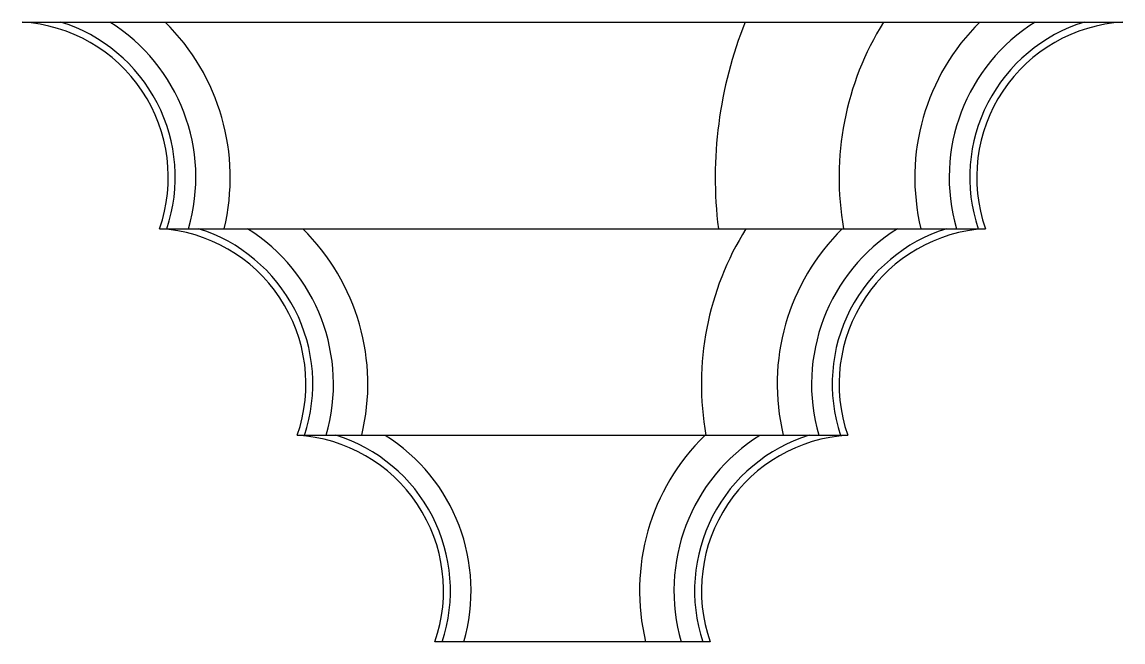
# Model space of a CAD drawing. Extents: x 98 to 394, y 1544 to 1710.
import ezdxf

# ---------------------------------------------------------------- set-up
doc = ezdxf.new("R2010")
doc.units = 0
doc.header["$MEASUREMENT"] = 0
for name, color, linetype in [('3', 3, 'CONTINUOUS'), ('4', 4, 'CONTINUOUS'), ('7', 7, 'CONTINUOUS')]:
    doc.layers.add(name, color=color, linetype=linetype)

msp = doc.modelspace()

# ---------------------------------------------------------------- linework, layer by layer
at = {"layer": '3'}
for centre, radius, start, end in [((95.57, 1668.67), 43.61, 341.6171, 72.9297), ((95.57, 1668.67), 49.15, 343.752, 58.008), ((95.57, 1668.67), 58.39, 346.3777, 45.5544), ((396.19, 1668.67), 111.98, 158.1449, 187.0542), ((396.19, 1668.67), 78.72, 148.0242, 190.0613), ((396.19, 1668.67), 58.39, 134.4456, 193.6223), ((396.19, 1668.67), 49.15, 121.992, 196.248), ((396.19, 1668.67), 43.61, 107.0703, 198.3829), ((132.53, 1613.23), 43.61, 341.6171, 72.9297), ((132.53, 1613.23), 49.15, 343.752, 58.008), ((132.53, 1613.23), 58.39, 346.3777, 45.5544), ((359.23, 1613.23), 78.72, 148.0242, 190.0613), ((359.23, 1613.23), 58.39, 134.4456, 193.6223), ((359.23, 1613.23), 49.15, 121.992, 196.248), ((359.23, 1613.23), 43.61, 107.0703, 198.3829), ((169.49, 1557.79), 43.61, 341.6171, 72.9297), ((169.49, 1557.79), 49.15, 343.752, 58.008), ((322.27, 1557.79), 58.39, 134.4456, 193.6223), ((322.27, 1557.79), 49.15, 121.992, 196.248), ((322.27, 1557.79), 43.61, 107.0703, 198.3829)]:
    msp.add_arc(centre, radius, start, end, dxfattribs=at)
at = {"layer": '4'}
msp.add_lwpolyline([(98.04, 1710.36), (393.72, 1710.36, 0.497685), (356.76, 1654.92, 0.497685), (319.8, 1599.48, 0.497685), (282.84, 1544.04), (208.92, 1544.04, 0.497685), (171.96, 1599.48, 0.497685), (135, 1654.92, 0.497685)], format="xyb", close=True, dxfattribs=at)
at = {"layer": '7'}
for p, q in [((135, 1654.92), (356.76, 1654.92)), ((171.96, 1599.48), (319.8, 1599.48))]:
    msp.add_line(p, q, dxfattribs=at)

doc.saveas('drawing.dxf')
